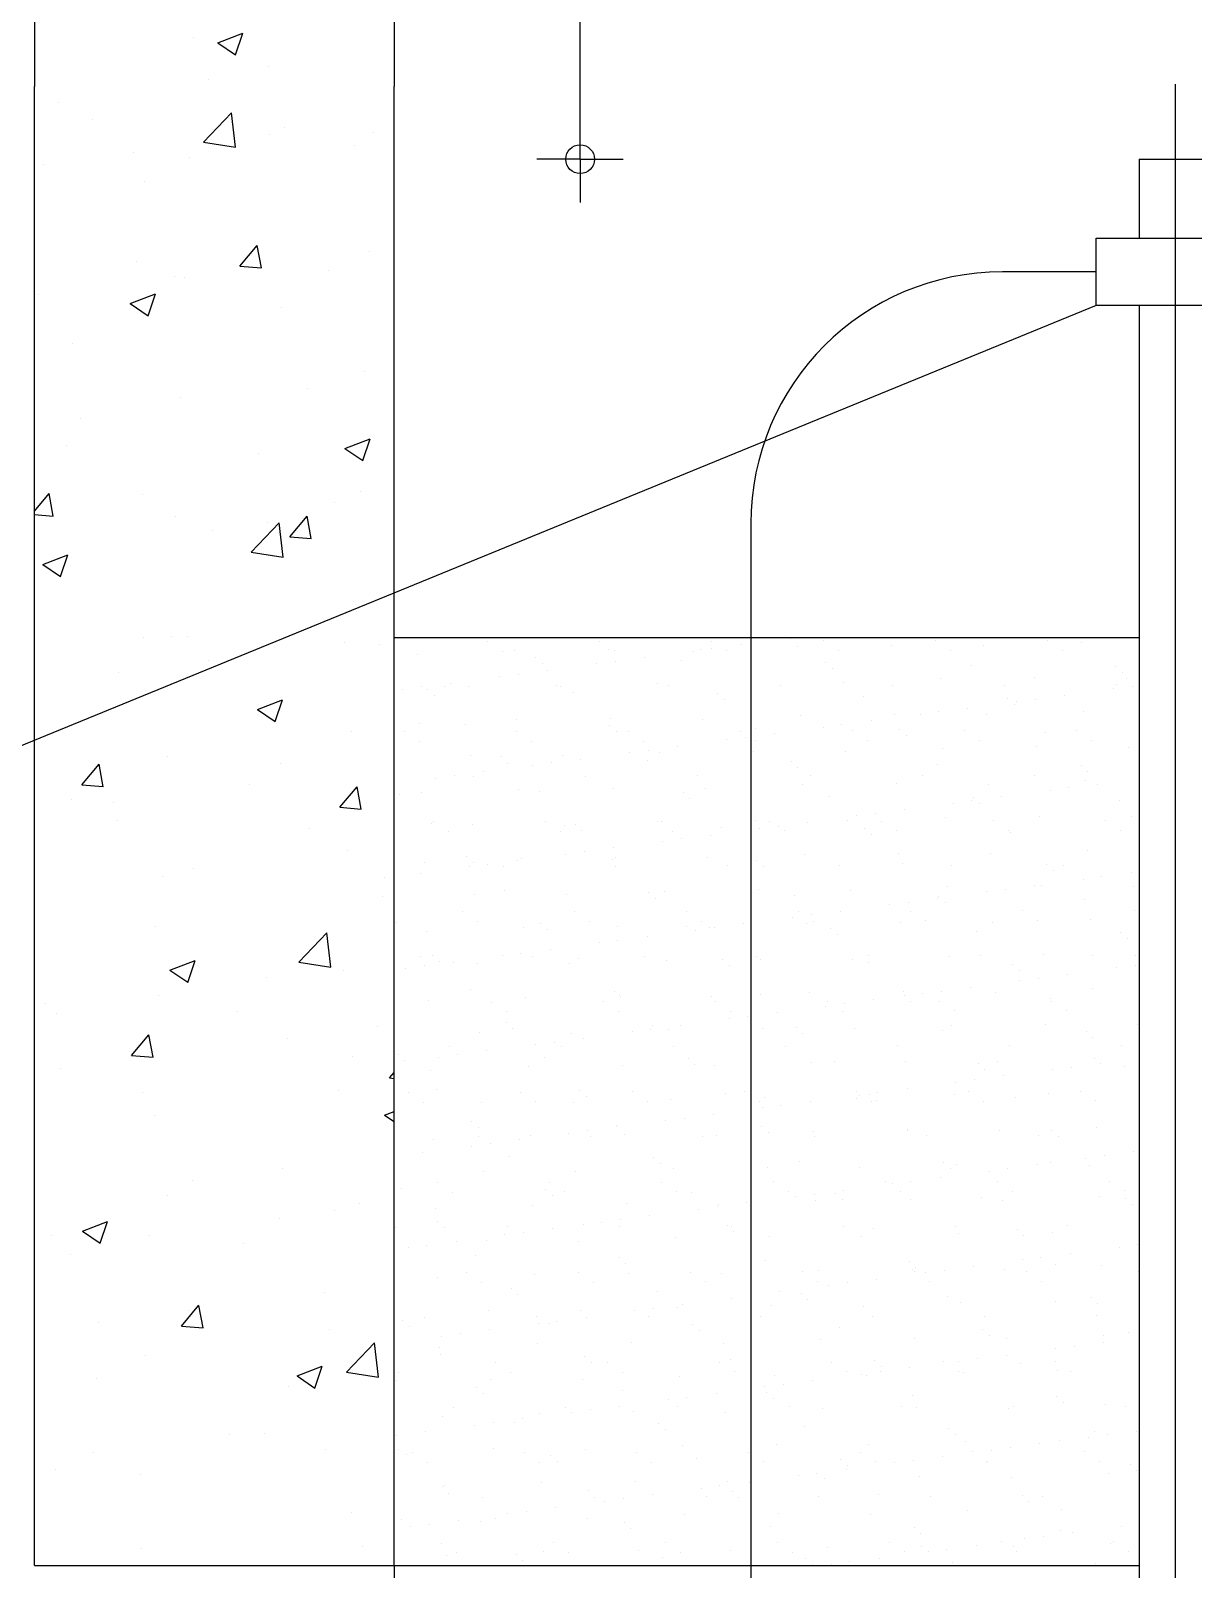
# Model space of a CAD drawing. Header units: millimetres. Extents: x 0 to 114, y 0 to 82.
# Drawn here: x 82.849 to 85.758, y 5.102 to 8.95 of the extents above; entities that cross this region are included whole.
import ezdxf

# ---------------------------------------------------------------- set-up
doc = ezdxf.new("R2010")
doc.units = ezdxf.units.MM
doc.layers.add('SOLID', color=254, linetype='Continuous')

# ---------------------------------------------------------------- blocks, each defined once
blk = doc.blocks.new('*X60')
at = {"color": 0}
for p, q in [((524.809, 211.496), (524.809, 211.496)), ((525.023, 211.274), (525.023, 211.274)), ((525.73, 211.425), (525.73, 211.425)), ((527.641, 211.307), (527.641, 211.307)), ((528.844, 211.431), (528.844, 211.431)), ((530.199, 211.295), (530.199, 211.295)), ((531.959, 211.437), (531.959, 211.437)), ((532.9, 211.392), (532.9, 211.392)), ((525.799, 210.833), (525.799, 210.833)), ((526.152, 211.157), (526.152, 211.157)), ((529.266, 211.162), (529.266, 211.162)), ((532.38, 211.168), (532.38, 211.168)), ((525.983, 210.664), (525.983, 210.664)), ((529.859, 210.745), (529.859, 210.745)), ((531.61, 210.403), (531.61, 210.403)), ((533.861, 210.71), (533.861, 210.71)), ((534.045, 210.542), (534.045, 210.542)), ((523.734, 210.284), (523.734, 210.284)), ((524.556, 210.184), (524.556, 210.184)), ((526.292, 210.272), (526.292, 210.272)), ((527.67, 210.19), (527.67, 210.19)), ((528.993, 210.37), (528.993, 210.37)), ((530.784, 210.195), (530.784, 210.195)), ((533.806, 210.091), (533.806, 210.091)), ((533.898, 210.201), (533.898, 210.201)), ((534.168, 210.391), (534.168, 210.391)), ((534.327, 210.16), (534.327, 210.16)), ((526.853, 209.867), (526.853, 209.867)), ((529.756, 209.558), (529.756, 209.558)), ((530.854, 209.833), (530.854, 209.833)), ((531.039, 209.664), (531.039, 209.664)), ((531.115, 209.737), (531.115, 209.737)), ((531.635, 209.805), (531.635, 209.805)), ((532.448, 209.912), (532.448, 209.912)), ((525.086, 209.347), (525.086, 209.347)), ((527.065, 209.203), (527.065, 209.203)), ((527.704, 209.38), (527.704, 209.38)), ((528.423, 209.382), (528.423, 209.382)), ((528.943, 209.451), (528.943, 209.451)), ((530.262, 209.368), (530.262, 209.368)), ((532.963, 209.465), (532.963, 209.465)), ((523.847, 208.99), (523.847, 208.99)), ((524.373, 208.849), (524.373, 208.849)), ((525.731, 209.028), (525.731, 209.028)), ((526.252, 209.096), (526.252, 209.096)), ((526.538, 208.921), (526.538, 208.921)), ((527.848, 208.955), (527.848, 208.955)), ((528.033, 208.786), (528.033, 208.786)), ((529.652, 208.927), (529.652, 208.927)), ((531.909, 208.867), (531.909, 208.867)), ((532.766, 208.933), (532.766, 208.933)), ((523.797, 208.358), (523.797, 208.358)), ((523.845, 208.647), (523.845, 208.647)), ((526.355, 208.345), (526.355, 208.345)), ((526.96, 208.653), (526.96, 208.653)), ((529.056, 208.443), (529.056, 208.443)), ((530.074, 208.658), (530.074, 208.658)), ((531.673, 208.476), (531.673, 208.476)), ((533.188, 208.664), (533.188, 208.664)), ((534.231, 208.464), (534.231, 208.464)), ((524.842, 208.077), (524.842, 208.077)), ((525.026, 207.909), (525.026, 207.909)), ((528.903, 207.989), (528.903, 207.989)), ((532.904, 207.955), (532.904, 207.955)), ((525.149, 207.42), (525.149, 207.42)), ((525.364, 207.68), (525.364, 207.68)), ((527.767, 207.453), (527.767, 207.453)), ((528.478, 207.686), (528.478, 207.686)), ((530.325, 207.441), (530.325, 207.441)), ((531.592, 207.691), (531.592, 207.691)), ((533.026, 207.539), (533.026, 207.539)), ((533.088, 207.786), (533.088, 207.786)), ((533.37, 207.444), (533.37, 207.444)), ((525.896, 207.111), (525.896, 207.111)), ((529.865, 206.983), (529.865, 206.983)), ((529.898, 207.077), (529.898, 207.077)), ((530.678, 207.09), (530.678, 207.09)), ((532.037, 207.269), (532.037, 207.269)), ((532.557, 207.337), (532.557, 207.337)), ((533.958, 206.989), (533.958, 206.989)), ((526.653, 206.56), (526.653, 206.56)), ((527.174, 206.629), (527.174, 206.629)), ((527.987, 206.736), (527.987, 206.736)), ((529.345, 206.915), (529.345, 206.915)), ((530.082, 206.908), (530.082, 206.908)), ((531.736, 206.549), (531.736, 206.549)), ((523.86, 206.431), (523.86, 206.431)), ((523.961, 206.206), (523.961, 206.206)), ((524.231, 206.412), (524.231, 206.412)), ((524.482, 206.274), (524.482, 206.274)), ((524.653, 206.143), (524.653, 206.143)), ((525.295, 206.381), (525.295, 206.381)), ((526.418, 206.419), (526.418, 206.419)), ((526.892, 206.199), (526.892, 206.199)), ((527.346, 206.417), (527.346, 206.417)), ((527.767, 206.149), (527.767, 206.149)), ((529.119, 206.516), (529.119, 206.516)), ((530.46, 206.423), (530.46, 206.423)), ((530.881, 206.154), (530.881, 206.154)), ((533.574, 206.429), (533.574, 206.429)), ((533.996, 206.16), (533.996, 206.16)), ((534.294, 206.537), (534.294, 206.537)), ((527.076, 206.03), (527.076, 206.03)), ((530.952, 206.111), (530.952, 206.111)), ((523.886, 205.322), (523.886, 205.322)), ((525.212, 205.493), (525.212, 205.493)), ((527.83, 205.527), (527.83, 205.527)), ((530.388, 205.514), (530.388, 205.514)), ((533.088, 205.612), (533.088, 205.612)), ((524.07, 205.153), (524.07, 205.153)), ((526.171, 205.176), (526.171, 205.176)), ((527.946, 205.233), (527.946, 205.233)), ((529.285, 205.181), (529.285, 205.181)), ((531.948, 205.199), (531.948, 205.199)), ((532.132, 205.03), (532.132, 205.03)), ((532.4, 205.187), (532.4, 205.187)), ((533.479, 204.87), (533.479, 204.87)), ((534.292, 204.977), (534.292, 204.977)), ((523.923, 204.504), (523.923, 204.504)), ((526.481, 204.492), (526.481, 204.492)), ((529.182, 204.589), (529.182, 204.589)), ((530.267, 204.447), (530.267, 204.447)), ((530.787, 204.515), (530.787, 204.515)), ((531.6, 204.622), (531.6, 204.622)), ((531.799, 204.622), (531.799, 204.622)), ((532.959, 204.801), (532.959, 204.801)), ((534.357, 204.61), (534.357, 204.61)), ((524.94, 204.356), (524.94, 204.356)), ((527.575, 204.092), (527.575, 204.092)), ((528.096, 204.161), (528.096, 204.161)), ((528.909, 204.268), (528.909, 204.268)), ((528.941, 204.321), (528.941, 204.321)), ((529.126, 204.152), (529.126, 204.152)), ((533.002, 204.233), (533.002, 204.233)), ((524.883, 203.738), (524.883, 203.738)), ((525.039, 203.908), (525.039, 203.908)), ((525.275, 203.566), (525.275, 203.566)), ((525.404, 203.807), (525.404, 203.807)), ((525.461, 203.639), (525.461, 203.639)), ((526.217, 203.914), (526.217, 203.914)), ((527.893, 203.6), (527.893, 203.6)), ((528.153, 203.913), (528.153, 203.913)), ((528.575, 203.645), (528.575, 203.645)), ((530.451, 203.588), (530.451, 203.588)), ((531.267, 203.919), (531.267, 203.919)), ((531.689, 203.65), (531.689, 203.65)), ((533.151, 203.685), (533.151, 203.685)), ((534.381, 203.924), (534.381, 203.924)), ((525.935, 203.443), (525.935, 203.443)), ((526.12, 203.275), (526.12, 203.275)), ((529.996, 203.355), (529.996, 203.355)), ((533.997, 203.321), (533.997, 203.321)), ((534.182, 203.152), (534.182, 203.152)), ((531.862, 202.696), (531.862, 202.696)), ((523.865, 202.666), (523.865, 202.666)), ((523.986, 202.577), (523.986, 202.577)), ((526.544, 202.565), (526.544, 202.565)), ((526.979, 202.672), (526.979, 202.672)), ((526.99, 202.477), (526.99, 202.477)), ((529.245, 202.662), (529.245, 202.662)), ((530.093, 202.677), (530.093, 202.677)), ((530.991, 202.443), (530.991, 202.443)), ((531.175, 202.274), (531.175, 202.274)), ((533.207, 202.683), (533.207, 202.683)), ((533.881, 202.333), (533.881, 202.333)), ((534.401, 202.402), (534.401, 202.402)), ((534.42, 202.683), (534.42, 202.683)), ((531.189, 201.979), (531.189, 201.979)), ((531.709, 202.048), (531.709, 202.048)), ((532.522, 202.155), (532.522, 202.155)), ((523.983, 201.6), (523.983, 201.6)), ((525.338, 201.64), (525.338, 201.64)), ((527.139, 201.446), (527.139, 201.446)), ((527.955, 201.673), (527.955, 201.673)), ((527.985, 201.565), (527.985, 201.565)), ((528.497, 201.625), (528.497, 201.625)), ((529.018, 201.693), (529.018, 201.693)), ((529.831, 201.8), (529.831, 201.8)), ((530.514, 201.661), (530.514, 201.661)), ((532.045, 201.477), (532.045, 201.477)), ((532.075, 201.415), (532.075, 201.415)), ((533.214, 201.758), (533.214, 201.758)), ((524.447, 201.091), (524.447, 201.091)), ((525.805, 201.27), (525.805, 201.27)), ((525.847, 201.403), (525.847, 201.403)), ((526.268, 201.135), (526.268, 201.135)), ((526.326, 201.339), (526.326, 201.339)), ((528.169, 201.396), (528.169, 201.396)), ((528.961, 201.409), (528.961, 201.409)), ((529.383, 201.14), (529.383, 201.14)), ((532.497, 201.146), (532.497, 201.146)), ((524.049, 200.65), (524.049, 200.65)), ((524.979, 200.688), (524.979, 200.688)), ((526.607, 200.638), (526.607, 200.638)), ((529.039, 200.599), (529.039, 200.599)), ((529.308, 200.735), (529.308, 200.735)), ((531.925, 200.769), (531.925, 200.769)), ((533.041, 200.565), (533.041, 200.565)), ((534.483, 200.757), (534.483, 200.757)), ((524.672, 200.162), (524.672, 200.162)), ((525.163, 200.519), (525.163, 200.519)), ((527.786, 200.168), (527.786, 200.168)), ((530.901, 200.173), (530.901, 200.173)), ((533.225, 200.396), (533.225, 200.396)), ((534.015, 200.179), (534.015, 200.179)), ((525.401, 199.713), (525.401, 199.713)), ((526.033, 199.722), (526.033, 199.722)), ((528.018, 199.746), (528.018, 199.746)), ((530.577, 199.734), (530.577, 199.734)), ((533.277, 199.831), (533.277, 199.831)), ((530.035, 199.687), (530.035, 199.687)), ((530.219, 199.518), (530.219, 199.518)), ((530.753, 199.332), (530.753, 199.332)), ((532.111, 199.511), (532.111, 199.511)), ((532.631, 199.58), (532.631, 199.58)), ((533.444, 199.687), (533.444, 199.687)), ((534.095, 199.599), (534.095, 199.599)), ((526.654, 198.899), (526.654, 198.899)), ((527.248, 198.871), (527.248, 198.871)), ((528.061, 198.978), (528.061, 198.978)), ((529.419, 199.157), (529.419, 199.157)), ((529.768, 198.905), (529.768, 198.905)), ((529.94, 199.225), (529.94, 199.225)), ((532.883, 198.911), (532.883, 198.911)), ((523.962, 198.625), (523.962, 198.625)), ((524.036, 198.448), (524.036, 198.448)), ((524.112, 198.724), (524.112, 198.724)), ((524.556, 198.517), (524.556, 198.517)), ((525.369, 198.624), (525.369, 198.624)), ((526.67, 198.711), (526.67, 198.711)), ((526.727, 198.802), (526.727, 198.802)), ((527.028, 198.81), (527.028, 198.81)), ((527.076, 198.631), (527.076, 198.631)), ((527.213, 198.641), (527.213, 198.641)), ((529.371, 198.809), (529.371, 198.809)), ((530.19, 198.636), (530.19, 198.636)), ((531.089, 198.721), (531.089, 198.721)), ((531.988, 198.842), (531.988, 198.842)), ((533.304, 198.642), (533.304, 198.642)), ((524.022, 197.932), (524.022, 197.932)), ((524.207, 197.763), (524.207, 197.763)), ((525.464, 197.786), (525.464, 197.786)), ((525.48, 197.658), (525.48, 197.658)), ((528.081, 197.819), (528.081, 197.819)), ((528.083, 197.843), (528.083, 197.843)), ((528.594, 197.664), (528.594, 197.664)), ((530.64, 197.807), (530.64, 197.807)), ((531.708, 197.669), (531.708, 197.669)), ((532.084, 197.809), (532.084, 197.809)), ((532.269, 197.64), (532.269, 197.64)), ((533.34, 197.904), (533.34, 197.904)), ((534.366, 197.219), (534.366, 197.219)), ((524.175, 196.797), (524.175, 196.797)), ((525.077, 196.966), (525.077, 196.966)), ((526.733, 196.784), (526.733, 196.784)), ((529.078, 196.931), (529.078, 196.931)), ((529.262, 196.763), (529.262, 196.763)), ((529.434, 196.882), (529.434, 196.882)), ((530.862, 196.758), (530.862, 196.758)), ((531.675, 196.865), (531.675, 196.865)), ((532.051, 196.915), (532.051, 196.915)), ((533.033, 197.043), (533.033, 197.043)), ((533.139, 196.843), (533.139, 196.843)), ((533.553, 197.112), (533.553, 197.112)), ((524.348, 196.39), (524.348, 196.39)), ((527.462, 196.395), (527.462, 196.395)), ((527.649, 196.335), (527.649, 196.335)), ((528.17, 196.403), (528.17, 196.403)), ((528.983, 196.51), (528.983, 196.51)), ((530.341, 196.689), (530.341, 196.689)), ((530.576, 196.401), (530.576, 196.401)), ((533.69, 196.407), (533.69, 196.407)), ((524.769, 196.121), (524.769, 196.121)), ((524.958, 195.98), (524.958, 195.98)), ((525.478, 196.049), (525.478, 196.049)), ((525.527, 195.859), (525.527, 195.859)), ((526.072, 196.054), (526.072, 196.054)), ((526.256, 195.885), (526.256, 195.885)), ((526.291, 196.156), (526.291, 196.156)), ((527.884, 196.127), (527.884, 196.127)), ((528.144, 195.893), (528.144, 195.893)), ((530.132, 195.965), (530.132, 195.965)), ((530.703, 195.88), (530.703, 195.88)), ((530.998, 196.132), (530.998, 196.132)), ((533.403, 195.978), (533.403, 195.978)), ((534.112, 196.138), (534.112, 196.138)), ((534.134, 195.931), (534.134, 195.931)), ((534.318, 195.762), (534.318, 195.762)), ((526.288, 195.154), (526.288, 195.154)), ((527.126, 195.088), (527.126, 195.088)), ((529.402, 195.159), (529.402, 195.159)), ((531.128, 195.053), (531.128, 195.053)), ((532.516, 195.165), (532.516, 195.165)), ((524.238, 194.87), (524.238, 194.87)), ((526.796, 194.858), (526.796, 194.858)), ((529.497, 194.955), (529.497, 194.955)), ((531.312, 194.884), (531.312, 194.884)), ((532.114, 194.988), (532.114, 194.988)), ((533.955, 194.576), (533.955, 194.576)), ((534.475, 194.644), (534.475, 194.644)), ((524.12, 194.21), (524.12, 194.21)), ((528.122, 194.176), (528.122, 194.176)), ((531.263, 194.221), (531.263, 194.221)), ((531.784, 194.29), (531.784, 194.29)), ((532.597, 194.397), (532.597, 194.397)), ((525.155, 193.885), (525.155, 193.885)), ((525.59, 193.932), (525.59, 193.932)), ((528.207, 193.966), (528.207, 193.966)), ((528.27, 193.891), (528.27, 193.891)), ((528.306, 194.007), (528.306, 194.007)), ((528.571, 193.867), (528.571, 193.867)), ((529.092, 193.935), (529.092, 193.935)), ((529.905, 194.043), (529.905, 194.043)), ((530.766, 193.953), (530.766, 193.953)), ((531.384, 193.897), (531.384, 193.897)), ((532.182, 194.087), (532.182, 194.087)), ((533.466, 194.051), (533.466, 194.051)), ((534.498, 193.902), (534.498, 193.902)), ((524.521, 193.334), (524.521, 193.334)), ((525.115, 193.298), (525.115, 193.298)), ((525.577, 193.617), (525.577, 193.617)), ((525.88, 193.513), (525.88, 193.513)), ((526.4, 193.581), (526.4, 193.581)), ((527.213, 193.688), (527.213, 193.688)), ((528.691, 193.622), (528.691, 193.622)), ((531.805, 193.628), (531.805, 193.628)), ((524.301, 192.943), (524.301, 192.943)), ((525.3, 193.129), (525.3, 193.129)), ((526.859, 192.931), (526.859, 192.931)), ((529.176, 193.209), (529.176, 193.209)), ((529.56, 193.028), (529.56, 193.028)), ((532.177, 193.062), (532.177, 193.062)), ((533.177, 193.175), (533.177, 193.175)), ((533.362, 193.006), (533.362, 193.006)), ((523.981, 192.644), (523.981, 192.644)), ((527.095, 192.65), (527.095, 192.65)), ((530.209, 192.655), (530.209, 192.655)), ((533.324, 192.661), (533.324, 192.661)), ((525.653, 192.005), (525.653, 192.005)), ((526.17, 192.332), (526.17, 192.332)), ((528.27, 192.039), (528.27, 192.039)), ((530.171, 192.297), (530.171, 192.297)), ((530.356, 192.129), (530.356, 192.129)), ((530.829, 192.027), (530.829, 192.027)), ((533.529, 192.124), (533.529, 192.124)), ((534.232, 192.209), (534.232, 192.209)), ((532.185, 191.754), (532.185, 191.754)), ((532.706, 191.822), (532.706, 191.822)), ((533.519, 191.929), (533.519, 191.929)), ((525.963, 191.381), (525.963, 191.381)), ((527.165, 191.42), (527.165, 191.42)), ((527.349, 191.251), (527.349, 191.251)), ((528.135, 191.22), (528.135, 191.22)), ((529.077, 191.387), (529.077, 191.387)), ((529.493, 191.399), (529.493, 191.399)), ((530.014, 191.468), (530.014, 191.468)), ((530.827, 191.575), (530.827, 191.575)), ((531.226, 191.331), (531.226, 191.331)), ((532.191, 191.393), (532.191, 191.393)), ((524.364, 191.016), (524.364, 191.016)), ((524.63, 190.759), (524.63, 190.759)), ((525.443, 190.866), (525.443, 190.866)), ((526.385, 191.113), (526.385, 191.113)), ((526.802, 191.045), (526.802, 191.045)), ((526.922, 191.004), (526.922, 191.004)), ((527.322, 191.113), (527.322, 191.113)), ((529.499, 191.118), (529.499, 191.118)), ((529.623, 191.101), (529.623, 191.101)), ((532.24, 191.135), (532.24, 191.135)), ((532.613, 191.124), (532.613, 191.124)), ((524.11, 190.69), (524.11, 190.69)), ((524.159, 190.542), (524.159, 190.542)), ((524.343, 190.373), (524.343, 190.373)), ((528.219, 190.454), (528.219, 190.454)), ((532.221, 190.419), (532.221, 190.419)), ((524.789, 190.14), (524.789, 190.14)), ((525.716, 190.079), (525.716, 190.079)), ((527.903, 190.146), (527.903, 190.146)), ((528.333, 190.112), (528.333, 190.112)), ((530.892, 190.1), (530.892, 190.1)), ((531.017, 190.151), (531.017, 190.151)), ((532.405, 190.25), (532.405, 190.25)), ((533.592, 190.197), (533.592, 190.197)), ((534.131, 190.157), (534.131, 190.157)), ((525.213, 189.576), (525.213, 189.576)), ((529.215, 189.542), (529.215, 189.542)), ((533.275, 189.453), (533.275, 189.453)), ((534.441, 189.461), (534.441, 189.461)), ((524.427, 189.089), (524.427, 189.089)), ((526.985, 189.077), (526.985, 189.077)), ((529.399, 189.373), (529.399, 189.373)), ((529.686, 189.174), (529.686, 189.174)), ((531.749, 189.107), (531.749, 189.107)), ((532.303, 189.208), (532.303, 189.208)), ((533.107, 189.286), (533.107, 189.286)), ((533.628, 189.354), (533.628, 189.354)), ((524.078, 188.603), (524.078, 188.603)), ((526.209, 188.664), (526.209, 188.664)), ((526.771, 188.877), (526.771, 188.877)), ((527.192, 188.609), (527.192, 188.609)), ((528.244, 188.646), (528.244, 188.646)), ((529.057, 188.753), (529.057, 188.753)), ((529.885, 188.883), (529.885, 188.883)), ((530.307, 188.614), (530.307, 188.614)), ((530.415, 188.931), (530.415, 188.931)), ((530.936, 189), (530.936, 189)), ((532.999, 188.889), (532.999, 188.889)), ((533.421, 188.62), (533.421, 188.62)), ((525.032, 188.223), (525.032, 188.223)), ((525.552, 188.291), (525.552, 188.291)), ((526.365, 188.398), (526.365, 188.398)), ((526.393, 188.495), (526.393, 188.495)), ((527.724, 188.577), (527.724, 188.577)), ((528.396, 188.185), (528.396, 188.185)), ((530.269, 188.576), (530.269, 188.576)), ((530.955, 188.173), (530.955, 188.173)), ((533.655, 188.27), (533.655, 188.27)), ((534.27, 188.541), (534.27, 188.541)), ((534.455, 188.372), (534.455, 188.372)), ((525.779, 188.152), (525.779, 188.152)), ((525.596, 187.636), (525.596, 187.636)), ((527.263, 187.698), (527.263, 187.698)), ((528.71, 187.641), (528.71, 187.641)), ((531.264, 187.663), (531.264, 187.663)), ((531.449, 187.495), (531.449, 187.495)), ((531.825, 187.647), (531.825, 187.647)), ((524.49, 187.163), (524.49, 187.163)), ((527.048, 187.15), (527.048, 187.15)), ((529.749, 187.248), (529.749, 187.248)), ((532.366, 187.281), (532.366, 187.281)), ((524.257, 186.82), (524.257, 186.82)), ((528.258, 186.786), (528.258, 186.786)), ((528.443, 186.617), (528.443, 186.617)), ((531.337, 186.464), (531.337, 186.464)), ((531.858, 186.532), (531.858, 186.532)), ((532.319, 186.697), (532.319, 186.697)), ((532.671, 186.639), (532.671, 186.639)), ((534.029, 186.818), (534.029, 186.818)), ((524.464, 186.367), (524.464, 186.367)), ((524.886, 186.099), (524.886, 186.099)), ((525.842, 186.225), (525.842, 186.225)), ((527.578, 186.373), (527.578, 186.373)), ((528, 186.104), (528, 186.104)), ((528.459, 186.258), (528.459, 186.258)), ((528.646, 186.109), (528.646, 186.109)), ((529.166, 186.178), (529.166, 186.178)), ((529.979, 186.285), (529.979, 186.285)), ((530.692, 186.379), (530.692, 186.379)), ((531.018, 186.246), (531.018, 186.246)), ((531.114, 186.11), (531.114, 186.11)), ((533.718, 186.343), (533.718, 186.343)), ((533.807, 186.384), (533.807, 186.384)), ((534.228, 186.116), (534.228, 186.116)), ((525.252, 185.908), (525.252, 185.908)), ((525.436, 185.739), (525.436, 185.739)), ((525.954, 185.755), (525.954, 185.755)), ((526.474, 185.823), (526.474, 185.823)), ((527.287, 185.93), (527.287, 185.93)), ((529.313, 185.82), (529.313, 185.82)), ((533.314, 185.785), (533.314, 185.785))]:
    blk.add_line(p, q, dxfattribs=at)
blk = doc.blocks.new('*X59')
at = {"color": 0}
for p, q in [((516.388, 211.408), (516.388, 211.408)), ((519.502, 211.414), (519.502, 211.414)), ((522.616, 211.42), (522.616, 211.42)), ((523.451, 211.317), (523.451, 211.317)), ((514.445, 211.058), (514.445, 211.058)), ((516.81, 211.14), (516.81, 211.14)), ((517.146, 211.155), (517.146, 211.155)), ((517.737, 210.956), (517.737, 210.956)), ((519.764, 211.189), (519.764, 211.189)), ((519.924, 211.145), (519.924, 211.145)), ((519.946, 210.855), (519.946, 210.855)), ((520.759, 210.963), (520.759, 210.963)), ((521.797, 210.868), (521.797, 210.868)), ((522.117, 211.141), (522.117, 211.141)), ((522.322, 211.176), (522.322, 211.176)), ((522.638, 211.21), (522.638, 211.21)), ((523.038, 211.151), (523.038, 211.151)), ((516.734, 210.433), (516.734, 210.433)), ((517.254, 210.501), (517.254, 210.501)), ((517.921, 210.787), (517.921, 210.787)), ((518.067, 210.608), (518.067, 210.608)), ((519.426, 210.787), (519.426, 210.787)), ((514.042, 210.078), (514.042, 210.078)), ((514.563, 210.147), (514.563, 210.147)), ((514.731, 210.078), (514.731, 210.078)), ((515.214, 210.167), (515.214, 210.167)), ((515.375, 210.254), (515.375, 210.254)), ((515.857, 210.166), (515.857, 210.166)), ((518.328, 210.173), (518.328, 210.173)), ((518.415, 210.154), (518.415, 210.154)), ((518.791, 209.99), (518.791, 209.99)), ((521.116, 210.251), (521.116, 210.251)), ((521.442, 210.178), (521.442, 210.178)), ((514.915, 209.909), (514.915, 209.909)), ((522.793, 209.956), (522.793, 209.956)), ((522.977, 209.787), (522.977, 209.787)), ((514.508, 209.131), (514.508, 209.131)), ((515.785, 209.112), (515.785, 209.112)), ((517.209, 209.228), (517.209, 209.228)), ((519.827, 209.262), (519.827, 209.262)), ((522.385, 209.25), (522.385, 209.25)), ((514.081, 208.899), (514.081, 208.899)), ((517.196, 208.904), (517.196, 208.904)), ((519.786, 209.078), (519.786, 209.078)), ((519.971, 208.909), (519.971, 208.909)), ((520.31, 208.91), (520.31, 208.91)), ((523.424, 208.916), (523.424, 208.916)), ((523.56, 208.742), (523.56, 208.742)), ((514.503, 208.63), (514.503, 208.63)), ((517.617, 208.636), (517.617, 208.636)), ((520.348, 208.319), (520.348, 208.319)), ((520.731, 208.641), (520.731, 208.641)), ((520.868, 208.388), (520.868, 208.388)), ((521.179, 208.324), (521.179, 208.324)), ((521.681, 208.495), (521.681, 208.495)), ((523.039, 208.674), (523.039, 208.674)), ((515.92, 208.239), (515.92, 208.239)), ((516.78, 208.2), (516.78, 208.2)), ((516.965, 208.031), (516.965, 208.031)), ((517.656, 207.965), (517.656, 207.965)), ((518.176, 208.033), (518.176, 208.033)), ((518.478, 208.227), (518.478, 208.227)), ((518.989, 208.14), (518.989, 208.14)), ((520.841, 208.112), (520.841, 208.112)), ((514.964, 207.61), (514.964, 207.61)), ((515.484, 207.679), (515.484, 207.679)), ((516.021, 207.663), (516.021, 207.663)), ((516.297, 207.786), (516.297, 207.786)), ((519.135, 207.669), (519.135, 207.669)), ((522.249, 207.674), (522.249, 207.674)), ((513.958, 207.154), (513.958, 207.154)), ((514.571, 207.204), (514.571, 207.204)), ((517.272, 207.302), (517.272, 207.302)), ((517.835, 207.234), (517.835, 207.234)), ((519.89, 207.335), (519.89, 207.335)), ((521.836, 207.2), (521.836, 207.2)), ((522.02, 207.031), (522.02, 207.031)), ((522.448, 207.323), (522.448, 207.323)), ((514.828, 206.356), (514.828, 206.356)), ((514.889, 206.395), (514.889, 206.395)), ((515.311, 206.126), (515.311, 206.126)), ((515.983, 206.312), (515.983, 206.312)), ((518.003, 206.4), (518.003, 206.4)), ((518.425, 206.132), (518.425, 206.132)), ((518.541, 206.3), (518.541, 206.3)), ((518.83, 206.322), (518.83, 206.322)), ((519.014, 206.153), (519.014, 206.153)), ((521.117, 206.406), (521.117, 206.406)), ((521.242, 206.397), (521.242, 206.397)), ((521.539, 206.137), (521.539, 206.137)), ((522.89, 206.234), (522.89, 206.234)), ((521.27, 205.851), (521.27, 205.851)), ((521.79, 205.92), (521.79, 205.92)), ((522.603, 206.027), (522.603, 206.027)), ((514.634, 205.278), (514.634, 205.278)), ((515.824, 205.444), (515.824, 205.444)), ((516.008, 205.276), (516.008, 205.276)), ((517.219, 205.318), (517.219, 205.318)), ((517.335, 205.375), (517.335, 205.375)), ((518.578, 205.497), (518.578, 205.497)), ((519.098, 205.566), (519.098, 205.566)), ((519.884, 205.356), (519.884, 205.356)), ((519.911, 205.673), (519.911, 205.673)), ((519.953, 205.408), (519.953, 205.408)), ((522.511, 205.396), (522.511, 205.396)), ((514.528, 204.964), (514.528, 204.964)), ((515.886, 205.143), (515.886, 205.143)), ((516.406, 205.211), (516.406, 205.211)), ((516.829, 205.159), (516.829, 205.159)), ((519.943, 205.164), (519.943, 205.164)), ((523.057, 205.17), (523.057, 205.17)), ((516.878, 204.478), (516.878, 204.478)), ((520.88, 204.444), (520.88, 204.444)), ((521.305, 204.471), (521.305, 204.471)), ((516.046, 204.386), (516.046, 204.386)), ((518.604, 204.373), (518.604, 204.373)), ((521.064, 204.275), (521.064, 204.275)), ((513.872, 203.601), (513.872, 203.601)), ((515.697, 203.891), (515.697, 203.891)), ((516.118, 203.622), (516.118, 203.622)), ((517.873, 203.566), (517.873, 203.566)), ((518.811, 203.896), (518.811, 203.896)), ((519.232, 203.628), (519.232, 203.628)), ((521.925, 203.902), (521.925, 203.902)), ((522.347, 203.633), (522.347, 203.633)), ((523.525, 203.559), (523.525, 203.559)), ((514.697, 203.351), (514.697, 203.351)), ((517.398, 203.448), (517.398, 203.448)), ((518.058, 203.397), (518.058, 203.397)), ((520.016, 203.481), (520.016, 203.481)), ((520.833, 203.205), (520.833, 203.205)), ((521.934, 203.478), (521.934, 203.478)), ((522.192, 203.384), (522.192, 203.384)), ((522.574, 203.469), (522.574, 203.469)), ((522.712, 203.452), (522.712, 203.452)), ((517.328, 202.743), (517.328, 202.743)), ((518.141, 202.85), (518.141, 202.85)), ((519.5, 203.029), (519.5, 203.029)), ((520.02, 203.098), (520.02, 203.098)), ((514.116, 202.321), (514.116, 202.321)), ((514.522, 202.649), (514.522, 202.649)), ((514.637, 202.389), (514.637, 202.389)), ((514.867, 202.689), (514.867, 202.689)), ((515.052, 202.52), (515.052, 202.52)), ((515.45, 202.496), (515.45, 202.496)), ((516.109, 202.459), (516.109, 202.459)), ((516.808, 202.675), (516.808, 202.675)), ((517.636, 202.655), (517.636, 202.655)), ((518.667, 202.446), (518.667, 202.446)), ((518.928, 202.6), (518.928, 202.6)), ((520.751, 202.66), (520.751, 202.66)), ((521.368, 202.544), (521.368, 202.544)), ((522.929, 202.566), (522.929, 202.566)), ((523.114, 202.397), (523.114, 202.397)), ((514.76, 201.424), (514.76, 201.424)), ((515.922, 201.723), (515.922, 201.723)), ((517.461, 201.521), (517.461, 201.521)), ((519.923, 201.688), (519.923, 201.688)), ((520.079, 201.555), (520.079, 201.555)), ((520.107, 201.519), (520.107, 201.519)), ((522.637, 201.542), (522.637, 201.542)), ((513.812, 201.112), (513.812, 201.112)), ((516.504, 201.386), (516.504, 201.386)), ((516.926, 201.118), (516.926, 201.118)), ((519.618, 201.392), (519.618, 201.392)), ((520.04, 201.123), (520.04, 201.123)), ((522.733, 201.398), (522.733, 201.398)), ((523.154, 201.129), (523.154, 201.129)), ((523.634, 200.984), (523.634, 200.984)), ((516.917, 200.81), (516.917, 200.81)), ((517.101, 200.642), (517.101, 200.642)), ((520.422, 200.562), (520.422, 200.562)), ((520.942, 200.63), (520.942, 200.63)), ((520.977, 200.722), (520.977, 200.722)), ((521.431, 200.617), (521.431, 200.617)), ((521.755, 200.737), (521.755, 200.737)), ((523.114, 200.916), (523.114, 200.916)), ((515.33, 200.145), (515.33, 200.145)), ((516.172, 200.532), (516.172, 200.532)), ((517.73, 200.207), (517.73, 200.207)), ((518.25, 200.276), (518.25, 200.276)), ((518.444, 200.151), (518.444, 200.151)), ((518.73, 200.52), (518.73, 200.52)), ((519.063, 200.383), (519.063, 200.383)), ((521.558, 200.156), (521.558, 200.156)), ((513.911, 199.933), (513.911, 199.933)), ((514.095, 199.764), (514.095, 199.764)), ((515.038, 199.853), (515.038, 199.853)), ((515.559, 199.921), (515.559, 199.921)), ((516.372, 200.028), (516.372, 200.028)), ((517.971, 199.844), (517.971, 199.844)), ((521.973, 199.81), (521.973, 199.81)), ((514.823, 199.497), (514.823, 199.497)), ((517.524, 199.594), (517.524, 199.594)), ((520.142, 199.628), (520.142, 199.628)), ((522.157, 199.641), (522.157, 199.641)), ((522.7, 199.615), (522.7, 199.615)), ((514.198, 198.877), (514.198, 198.877)), ((514.965, 198.967), (514.965, 198.967)), ((517.312, 198.882), (517.312, 198.882)), ((518.967, 198.932), (518.967, 198.932)), ((520.426, 198.888), (520.426, 198.888)), ((523.54, 198.894), (523.54, 198.894)), ((514.619, 198.608), (514.619, 198.608)), ((516.235, 198.605), (516.235, 198.605)), ((517.734, 198.614), (517.734, 198.614)), ((518.793, 198.593), (518.793, 198.593)), ((519.151, 198.763), (519.151, 198.763)), ((520.848, 198.619), (520.848, 198.619)), ((521.494, 198.69), (521.494, 198.69)), ((523.027, 198.844), (523.027, 198.844)), ((515.96, 198.055), (515.96, 198.055)), ((521.344, 198.094), (521.344, 198.094)), ((521.864, 198.162), (521.864, 198.162)), ((522.677, 198.269), (522.677, 198.269)), ((514.886, 197.57), (514.886, 197.57)), ((516.138, 197.641), (516.138, 197.641)), ((516.145, 197.886), (516.145, 197.886)), ((517.587, 197.668), (517.587, 197.668)), ((518.652, 197.739), (518.652, 197.739)), ((519.172, 197.808), (519.172, 197.808)), ((519.252, 197.647), (519.252, 197.647)), ((519.985, 197.915), (519.985, 197.915)), ((520.021, 197.966), (520.021, 197.966)), ((520.205, 197.701), (520.205, 197.701)), ((522.366, 197.652), (522.366, 197.652)), ((522.763, 197.689), (522.763, 197.689)), ((514.602, 197.206), (514.602, 197.206)), ((515.96, 197.385), (515.96, 197.385)), ((516.481, 197.454), (516.481, 197.454)), ((517.294, 197.561), (517.294, 197.561)), ((517.015, 197.089), (517.015, 197.089)), ((521.016, 197.054), (521.016, 197.054)), ((521.201, 196.885), (521.201, 196.885)), ((521.557, 196.763), (521.557, 196.763)), ((515.005, 196.373), (515.005, 196.373)), ((516.298, 196.678), (516.298, 196.678)), ((518.12, 196.378), (518.12, 196.378)), ((518.856, 196.666), (518.856, 196.666)), ((521.234, 196.384), (521.234, 196.384)), ((514.009, 196.211), (514.009, 196.211)), ((515.427, 196.104), (515.427, 196.104)), ((518.01, 196.177), (518.01, 196.177)), ((518.194, 196.008), (518.194, 196.008)), ((518.541, 196.11), (518.541, 196.11)), ((521.655, 196.115), (521.655, 196.115)), ((522.07, 196.088), (522.07, 196.088)), ((514.949, 195.643), (514.949, 195.643)), ((517.65, 195.741), (517.65, 195.741)), ((520.268, 195.774), (520.268, 195.774)), ((520.907, 195.447), (520.907, 195.447)), ((522.266, 195.626), (522.266, 195.626)), ((522.786, 195.694), (522.786, 195.694)), ((522.826, 195.762), (522.826, 195.762)), ((523.599, 195.802), (523.599, 195.802)), ((513.831, 195.131), (513.831, 195.131)), ((515.004, 195.299), (515.004, 195.299)), ((515.188, 195.13), (515.188, 195.13)), ((516.945, 195.137), (516.945, 195.137)), ((518.216, 195.093), (518.216, 195.093)), ((519.064, 195.21), (519.064, 195.21)), ((519.574, 195.272), (519.574, 195.272)), ((520.059, 195.142), (520.059, 195.142)), ((520.094, 195.34), (520.094, 195.34)), ((523.066, 195.176), (523.066, 195.176)), ((523.173, 195.148), (523.173, 195.148)), ((523.25, 195.007), (523.25, 195.007)), ((514.711, 194.631), (514.711, 194.631)), ((515.524, 194.738), (515.524, 194.738)), ((516.361, 194.751), (516.361, 194.751)), ((516.882, 194.917), (516.882, 194.917)), ((517.403, 194.986), (517.403, 194.986)), ((518.919, 194.739), (518.919, 194.739)), ((521.62, 194.837), (521.62, 194.837)), ((514.19, 194.563), (514.19, 194.563)), ((516.058, 194.333), (516.058, 194.333)), ((520.06, 194.298), (520.06, 194.298)), ((515.012, 193.717), (515.012, 193.717)), ((515.813, 193.868), (515.813, 193.868)), ((517.713, 193.814), (517.713, 193.814)), ((518.927, 193.874), (518.927, 193.874)), ((520.244, 194.129), (520.244, 194.129)), ((520.331, 193.847), (520.331, 193.847)), ((522.041, 193.88), (522.041, 193.88)), ((522.889, 193.835), (522.889, 193.835)), ((516.235, 193.6), (516.235, 193.6)), ((517.054, 193.421), (517.054, 193.421)), ((519.349, 193.605), (519.349, 193.605)), ((521.114, 193.332), (521.114, 193.332)), ((522.463, 193.611), (522.463, 193.611)), ((517.238, 193.252), (517.238, 193.252)), ((521.016, 192.872), (521.016, 192.872)), ((521.683, 192.91), (521.683, 192.91)), ((521.829, 192.979), (521.829, 192.979)), ((523.188, 193.158), (523.188, 193.158)), ((523.708, 193.227), (523.708, 193.227)), ((513.807, 192.791), (513.807, 192.791)), ((514.047, 192.543), (514.047, 192.543)), ((514.639, 192.627), (514.639, 192.627)), ((516.424, 192.825), (516.424, 192.825)), ((517.753, 192.633), (517.753, 192.633)), ((517.804, 192.449), (517.804, 192.449)), ((518.108, 192.455), (518.108, 192.455)), ((518.325, 192.518), (518.325, 192.518)), ((518.982, 192.812), (518.982, 192.812)), ((519.138, 192.625), (519.138, 192.625)), ((520.496, 192.804), (520.496, 192.804)), ((520.867, 192.638), (520.867, 192.638)), ((514.232, 192.374), (514.232, 192.374)), ((515.112, 192.095), (515.112, 192.095)), ((515.633, 192.164), (515.633, 192.164)), ((516.446, 192.271), (516.446, 192.271)), ((522.109, 192.42), (522.109, 192.42)), ((522.294, 192.251), (522.294, 192.251)), ((515.075, 191.79), (515.075, 191.79)), ((515.102, 191.577), (515.102, 191.577)), ((517.776, 191.887), (517.776, 191.887)), ((520.394, 191.92), (520.394, 191.92)), ((522.952, 191.908), (522.952, 191.908)), ((516.621, 191.364), (516.621, 191.364)), ((519.103, 191.543), (519.103, 191.543)), ((519.288, 191.374), (519.288, 191.374)), ((519.735, 191.37), (519.735, 191.37)), ((522.849, 191.376), (522.849, 191.376)), ((523.164, 191.454), (523.164, 191.454)), ((513.87, 190.864), (513.87, 190.864)), ((513.928, 191.09), (513.928, 191.09)), ((516.487, 190.898), (516.487, 190.898)), ((517.042, 191.096), (517.042, 191.096)), ((519.045, 190.886), (519.045, 190.886)), ((520.156, 191.101), (520.156, 191.101)), ((521.746, 190.983), (521.746, 190.983)), ((523.271, 191.107), (523.271, 191.107)), ((516.097, 190.665), (516.097, 190.665)), ((516.281, 190.496), (516.281, 190.496)), ((520.158, 190.576), (520.158, 190.576)), ((521.418, 190.336), (521.418, 190.336)), ((521.938, 190.405), (521.938, 190.405)), ((522.751, 190.512), (522.751, 190.512)), ((515.446, 190.123), (515.446, 190.123)), ((517.839, 189.96), (517.839, 189.96)), ((518.56, 190.129), (518.56, 190.129)), ((518.726, 189.982), (518.726, 189.982)), ((519.247, 190.05), (519.247, 190.05)), ((520.06, 190.157), (520.06, 190.157)), ((520.457, 189.994), (520.457, 189.994)), ((521.675, 190.134), (521.675, 190.134)), ((523.015, 189.981), (523.015, 189.981)), ((514.676, 189.448), (514.676, 189.448)), ((515.138, 189.863), (515.138, 189.863)), ((516.034, 189.627), (516.034, 189.627)), ((516.555, 189.696), (516.555, 189.696)), ((517.151, 189.699), (517.151, 189.699)), ((517.368, 189.803), (517.368, 189.803)), ((521.153, 189.664), (521.153, 189.664)), ((521.337, 189.496), (521.337, 189.496)), ((513.863, 189.341), (513.863, 189.341)), ((521.809, 189.056), (521.809, 189.056)), ((513.933, 188.938), (513.933, 188.938)), ((514.145, 188.821), (514.145, 188.821)), ((514.314, 188.855), (514.314, 188.855)), ((514.736, 188.586), (514.736, 188.586)), ((516.55, 188.971), (516.55, 188.971)), ((517.428, 188.86), (517.428, 188.86)), ((517.85, 188.592), (517.85, 188.592)), ((518.147, 188.787), (518.147, 188.787)), ((518.331, 188.618), (518.331, 188.618)), ((519.108, 188.959), (519.108, 188.959)), ((520.542, 188.866), (520.542, 188.866)), ((520.964, 188.597), (520.964, 188.597)), ((522.207, 188.698), (522.207, 188.698)), ((523.657, 188.872), (523.657, 188.872)), ((515.141, 187.909), (515.141, 187.909)), ((515.201, 187.936), (515.201, 187.936)), ((515.325, 187.74), (515.325, 187.74)), ((517.902, 188.033), (517.902, 188.033)), ((519.201, 187.821), (519.201, 187.821)), ((520.52, 188.067), (520.52, 188.067)), ((522.34, 187.868), (522.34, 187.868)), ((522.86, 187.937), (522.86, 187.937)), ((523.078, 188.055), (523.078, 188.055)), ((523.202, 187.786), (523.202, 187.786)), ((523.673, 188.044), (523.673, 188.044)), ((516.254, 187.619), (516.254, 187.619)), ((518.29, 187.335), (518.29, 187.335)), ((519.368, 187.624), (519.368, 187.624)), ((519.648, 187.514), (519.648, 187.514)), ((520.169, 187.582), (520.169, 187.582)), ((520.982, 187.689), (520.982, 187.689)), ((522.482, 187.63), (522.482, 187.63)), ((523.387, 187.617), (523.387, 187.617)), ((513.995, 187.011), (513.995, 187.011)), ((514.785, 186.874), (514.785, 186.874)), ((515.598, 186.981), (515.598, 186.981)), ((516.195, 186.943), (516.195, 186.943)), ((516.613, 187.044), (516.613, 187.044)), ((516.956, 187.16), (516.956, 187.16)), ((517.477, 187.228), (517.477, 187.228)), ((519.171, 187.032), (519.171, 187.032)), ((520.196, 186.909), (520.196, 186.909)), ((521.872, 187.129), (521.872, 187.129)), ((514.265, 186.805), (514.265, 186.805)), ((520.381, 186.74), (520.381, 186.74)), ((515.122, 186.35), (515.122, 186.35)), ((515.543, 186.082), (515.543, 186.082)), ((517.19, 186.031), (517.19, 186.031)), ((517.965, 186.107), (517.965, 186.107)), ((518.236, 186.356), (518.236, 186.356)), ((518.658, 186.087), (518.658, 186.087)), ((520.583, 186.14), (520.583, 186.14)), ((521.35, 186.362), (521.35, 186.362)), ((521.772, 186.093), (521.772, 186.093)), ((523.141, 186.128), (523.141, 186.128)), ((515.264, 186.009), (515.264, 186.009)), ((517.375, 185.862), (517.375, 185.862)), ((521.251, 185.943), (521.251, 185.943))]:
    blk.add_line(p, q, dxfattribs=at)
blk = doc.blocks.new('*X61')
at = {"color": 0}
for p, q in [((508.219, 228.189), (508.219, 228.189)), ((508.897, 228.051), (509.597, 228.32)), ((508.897, 228.051), (509.394, 227.715)), ((509.395, 227.715), (509.597, 228.319)), ((510.298, 227.384), (510.298, 227.384)), ((508.636, 227.04), (508.636, 227.04)), ((504.466, 226.383), (504.466, 226.383)), ((505.406, 225.923), (505.406, 225.923)), ((508.497, 225.287), (509.275, 226.099)), ((509.386, 225.149), (509.276, 226.099)), ((510.331, 225.489), (510.331, 225.489)), ((510.745, 225.697), (510.745, 225.697)), ((513.232, 225.564), (513.232, 225.564)), ((506.543, 224.99), (506.543, 224.99)), ((508.497, 225.287), (509.386, 225.15)), ((512.694, 225.189), (512.694, 225.189)), ((504.04, 224.66), (504.04, 224.66)), ((508.098, 224.86), (508.098, 224.86)), ((506.862, 224.188), (506.862, 224.188)), ((509.512, 221.843), (509.995, 222.417)), ((510.11, 221.79), (509.995, 222.417)), ((506.647, 221.957), (506.647, 221.957)), ((513.11, 222.235), (513.11, 222.235)), ((507.7, 221.545), (507.7, 221.545)), ((507.976, 221.531), (507.976, 221.531)), ((509.512, 221.843), (510.11, 221.79)), ((511.985, 221.732), (511.985, 221.732)), ((503.913, 221.046), (503.913, 221.046)), ((506.464, 220.799), (507.164, 221.068)), ((506.464, 220.799), (506.961, 220.464)), ((506.961, 220.463), (507.164, 221.068)), ((510.682, 220.688), (510.682, 220.688)), ((504.85, 219.687), (504.85, 219.687)), ((512.989, 218.906), (512.989, 218.906)), ((507.855, 218.202), (507.855, 218.202)), ((511.385, 218.432), (511.385, 218.432)), ((505.069, 217.6), (505.069, 217.6)), ((504.699, 216.847), (504.699, 216.847)), ((512.433, 216.773), (513.133, 217.042)), ((512.93, 216.437), (513.133, 217.042)), ((510.038, 216.622), (510.038, 216.622)), ((512.433, 216.773), (512.93, 216.438)), ((512.867, 215.577), (512.867, 215.577)), ((503.799, 215.034), (504.209, 215.523)), ((504.325, 214.895), (504.21, 215.522)), ((506.808, 215.504), (506.808, 215.504)), ((512.146, 215.278), (512.146, 215.278)), ((503.799, 214.942), (504.325, 214.896)), ((507.733, 214.873), (507.733, 214.873)), ((509.822, 213.891), (510.601, 214.703)), ((510.269, 214.722), (510.269, 214.722)), ((510.712, 213.753), (510.601, 214.702)), ((510.9, 214.321), (511.382, 214.895)), ((511.258, 214.817), (511.258, 214.817)), ((511.498, 214.268), (511.382, 214.895)), ((508.754, 214.488), (508.754, 214.488)), ((510.9, 214.321), (511.498, 214.268)), ((504.031, 213.548), (504.731, 213.817)), ((504.528, 213.212), (504.731, 213.816)), ((509.822, 213.891), (510.712, 213.753)), ((504.031, 213.548), (504.528, 213.212)), ((504.437, 213.72), (504.437, 213.72)), ((512.665, 212.526), (512.665, 212.526)), ((512.746, 212.248), (512.746, 212.248)), ((506.833, 211.525), (506.833, 211.525)), ((507.611, 211.544), (507.611, 211.544)), ((508.048, 211.539), (508.048, 211.539)), ((512.414, 211.372), (512.414, 211.372)), ((513.386, 211.313), (513.386, 211.313)), ((508.627, 210.873), (508.627, 210.873)), ((506.124, 210.544), (506.124, 210.544)), ((510, 209.522), (510.7, 209.79)), ((510.497, 209.186), (510.7, 209.79)), ((510, 209.522), (510.497, 209.186)), ((512.624, 208.919), (512.624, 208.919)), ((505.115, 207.426), (505.597, 208.001)), ((505.713, 207.373), (505.597, 208)), ((507.49, 208.215), (507.49, 208.215)), ((510.652, 208.025), (510.652, 208.025)), ((505.115, 207.426), (505.713, 207.374)), ((509.784, 207.428), (509.784, 207.428)), ((504.82, 207.024), (504.82, 207.024)), ((512.287, 206.799), (512.77, 207.373)), ((512.885, 206.746), (512.77, 207.373)), ((505.996, 206.929), (505.996, 206.929)), ((512.287, 206.799), (512.885, 206.746)), ((506.101, 206.429), (506.101, 206.429)), ((511.439, 206.203), (511.439, 206.203)), ((512.502, 205.59), (512.502, 205.59)), ((507.368, 204.886), (507.368, 204.886)), ((508.209, 205.085), (508.209, 205.085)), ((513.547, 204.86), (513.547, 204.86)), ((513.468, 204.315), (513.468, 204.315)), ((507.153, 203.484), (507.153, 203.484)), ((511.148, 202.495), (511.927, 203.306)), ((512.038, 202.356), (511.927, 203.306)), ((507.567, 202.27), (508.267, 202.539)), ((507.567, 202.27), (508.064, 201.935)), ((508.064, 201.934), (508.267, 202.539)), ((511.148, 202.495), (512.038, 202.357)), ((510.239, 202.059), (510.239, 202.059)), ((512.381, 202.261), (512.381, 202.261)), ((507.247, 201.557), (507.247, 201.557)), ((504.111, 201.345), (504.111, 201.345)), ((504.407, 201.058), (504.407, 201.058)), ((509.449, 201.12), (509.449, 201.12)), ((513.341, 200.7), (513.341, 200.7)), ((506.502, 199.904), (506.984, 200.479)), ((507.1, 199.852), (506.985, 200.478)), ((510.838, 200.371), (510.838, 200.371)), ((506.502, 199.904), (507.1, 199.852)), ((512.635, 199.863), (512.635, 199.863)), ((504.522, 199.539), (504.522, 199.539)), ((513.675, 199.277), (513.799, 199.425)), ((513.675, 199.277), (513.799, 199.266)), ((506.804, 198.862), (506.804, 198.862)), ((512.259, 198.932), (512.259, 198.932)), ((507.125, 198.228), (507.125, 198.228)), ((513.536, 198.244), (513.799, 198.345)), ((513.536, 198.244), (513.799, 198.066)), ((510.71, 196.756), (510.71, 196.756)), ((508.207, 196.427), (508.207, 196.427)), ((507.502, 196.01), (507.502, 196.01)), ((512.138, 195.603), (512.138, 195.603)), ((512.84, 195.784), (512.84, 195.784)), ((505.133, 195.019), (505.834, 195.287)), ((505.133, 195.019), (505.631, 194.683)), ((505.631, 194.683), (505.834, 195.287)), ((510.623, 195.362), (510.623, 195.362)), ((504.272, 194.892), (504.272, 194.892)), ((507.003, 194.899), (507.003, 194.899)), ((509.611, 194.667), (509.611, 194.667)), ((504.791, 194.361), (504.791, 194.361)), ((511.867, 193.311), (511.867, 193.311)), ((507.89, 192.382), (508.372, 192.957)), ((508.488, 192.33), (508.372, 192.956)), ((505.576, 192.483), (505.576, 192.483)), ((508.08, 192.812), (508.08, 192.812)), ((507.89, 192.382), (508.488, 192.33)), ((512.016, 192.275), (512.016, 192.275)), ((512.474, 191.098), (513.253, 191.91)), ((513.363, 190.96), (513.253, 191.91)), ((506.882, 191.57), (506.882, 191.57)), ((511.103, 190.993), (511.803, 191.261)), ((511.6, 190.657), (511.803, 191.261)), ((505.513, 190.927), (505.513, 190.927)), ((511.103, 190.993), (511.6, 190.657)), ((512.474, 191.098), (513.363, 190.96)), ((510.851, 190.701), (510.851, 190.701)), ((509.236, 189.367), (509.236, 189.367)), ((510.21, 189.396), (510.21, 189.396)), ((505.449, 188.868), (505.449, 188.868)), ((511.894, 188.946), (511.894, 188.946)), ((504.378, 188.395), (504.378, 188.395)), ((506.76, 188.241), (506.76, 188.241)), ((512.606, 187.2), (512.606, 187.2)), ((506.774, 186.199), (506.774, 186.199)), ((512.921, 186.254), (512.921, 186.254))]:
    blk.add_line(p, q, dxfattribs=at)
blk = doc.blocks.new('cruzcortada')
at = {"color": 0, "linetype": 'ByBlock', "lineweight": -2}
for q in [(0, 1.5), (-1.5, 0), (1.5, 0), (0, -1.5)]:
    blk.add_line((0, 0), q, dxfattribs=at)
blk.add_circle((0, 0), 0.5, dxfattribs=at)
blk = doc.blocks.new('A$C05F867AE')
at = {"layer": 'SOLID', "color": 254, "linetype": 'Continuous'}
for p, q in [((-2.3789, 7.4573), (-2.3789, 6.3224)), ((-1.6289, 7.0823), (-1.6289, 6.3224)), ((-2.3789, 3.2391), (-2.3789, 6.3224)), ((-1.6289, 3.2391), (-1.6289, 6.3224)), ((-0.075, 6.1707), (-0.075, 6.0061)), ((-0.075, 5.8659), (-0.075, 2.0231)), ((-2.3789, 3.2391), (-1.6289, 3.2391))]:
    blk.add_line(p, q, dxfattribs=at)
at = {"layer": 'SOLID', "color": 8}
blk.add_line((-1.241, 6.2307), (-1.241, 7.0598), dxfattribs=at)
at = {"layer": 'SOLID', "color": 252}
for p, q in [((0, 6.3273), (0, 1.9388)), ((-0.1651, 5.8659), (-2.8967, 4.7469)), ((-1.6289, 5.1735), (-0.075, 5.1735)), ((-1.6289, 3.2391), (-1.6289, 1.1418)), ((-1.6289, 3.2391), (-0.075, 3.2391))]:
    blk.add_line(p, q, dxfattribs=at)
at = {"layer": 'SOLID', "color": 254}
blk.add_line((-0.075, 6.1707), (0.075, 6.1707), dxfattribs=at)
at = {"layer": 'SOLID', "color": 255}
for p, q in [((-0.1651, 5.936), (-0.36, 5.936)), ((-0.885, 5.411), (-0.885, 3.0296))]:
    blk.add_line(p, q, dxfattribs=at)
at = {"layer": 'SOLID', "color": 254, "linetype": 'Continuous'}
blk.add_lwpolyline([(-0.1651, 5.8659), (-0.1651, 6.0061), (0.1651, 6.0061), (0.1651, 5.8659)], close=True, dxfattribs=at)
at = {"layer": 'SOLID', "color": 255}
blk.add_arc((-0.36, 5.411), 0.525, 90, 180, dxfattribs=at)
at = {"layer": 'SOLID', "color": 252, "xscale": 0.0750000311326815, "yscale": 0.0750000311326815, "zscale": 0.0750000311326815}
for name in ['*X61', '*X59', '*X60']:
    blk.add_blockref(name, (-40.1639, -10.6903), dxfattribs=at)
at = {"layer": 'SOLID', "color": 8, "xscale": 0.06000000000008401, "yscale": 0.06000000000008401, "zscale": 0.06000000000008401, "rotation": 270}
blk.add_blockref('cruzcortada', (-1.241, 6.1707), dxfattribs=at)

msp = doc.modelspace()

# ---------------------------------------------------------------- block references
at = {"color": 7, "xscale": 1.199999999999999, "yscale": 1.199999999999999, "zscale": 1.199999999999999}
msp.add_blockref('A$C05F867AE', (85.7126, 1.2243), dxfattribs=at)

doc.saveas('drawing.dxf')
